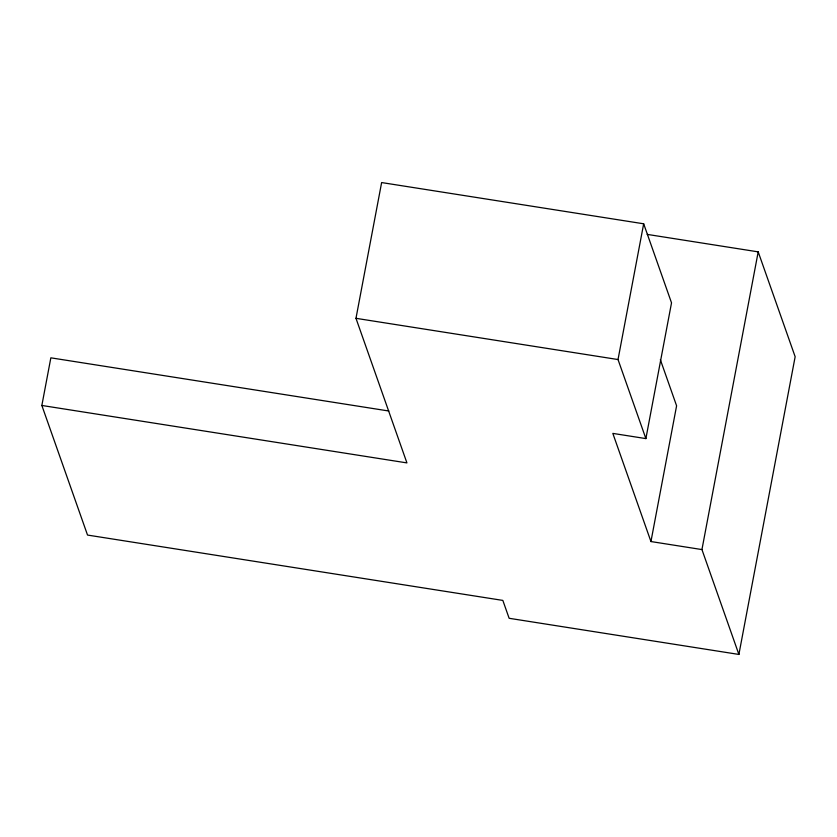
<?xml version="1.0" encoding="UTF-8"?>
<svg xmlns="http://www.w3.org/2000/svg" width="837" height="837" viewBox="0 0 837 837"><rect width="100%" height="100%" fill="white"/><g stroke="black" fill="none" stroke-linecap="round" stroke-linejoin="round"><path stroke-width="1.26" d="M647.189 234.391L758.196 251.864L795.15 356.729L738.893 654.44L509.137 618.292L502.838 600.411L87.529 535.063L41.85 405.464L50.848 357.828L388.839 411.009M41.85 405.464L406.928 462.903L355.976 318.322L381.63 182.56L643.674 223.793L671.525 302.848L645.882 438.598L612.83 433.399L650.945 541.549L701.94 549.574L738.893 654.44M645.882 438.598L618.02 359.544L643.674 223.793M650.945 541.549L676.599 405.799L660.351 359.69M701.94 549.574L758.196 251.864M355.976 318.322L618.02 359.544"/></g></svg>
